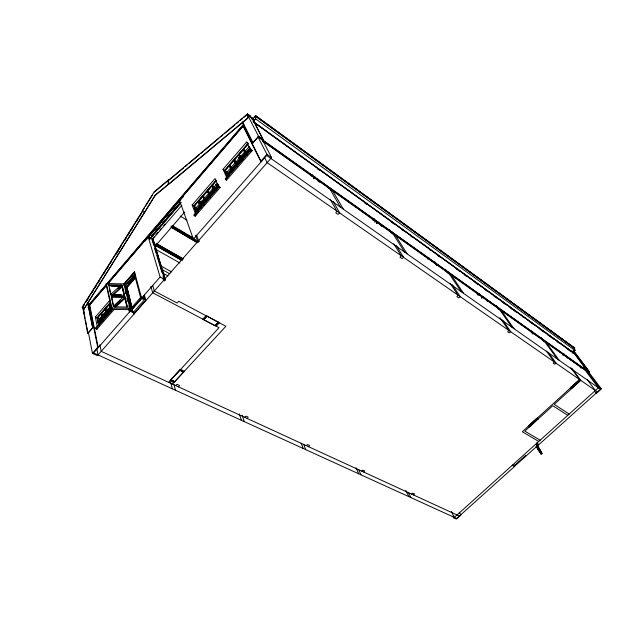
<?xml version="1.0" encoding="UTF-8"?>
<svg xmlns="http://www.w3.org/2000/svg" width="633" height="633" viewBox="0 0 633 633"><rect width="100%" height="100%" fill="white"/><g stroke="black" fill="none" stroke-linecap="round" stroke-linejoin="round"><path stroke-width="0.95" d="M168.291 180.405L168.323 184.614L247.812 118.157L247.661 114.185L243.887 117.35M168.323 184.14L168.457 179.883L154.128 191.918L142.219 210.9L144.403 212.648L155.132 195.17L168.489 184.243L168.615 180.128M106.328 283.513L106.17 284.81L111.756 309.442L129.781 309.64L129.963 308.334L123.87 283.893L106.328 283.513L111.922 308.129L111.756 309.442M108.765 284.779L113.837 306.863L127.462 307.029L122.042 285.064L108.765 284.779L108.647 285.728L120.848 285.981L120.974 285.04L110.933 294.203M113.315 306.079L111.408 296.299L124.867 296.521M124.226 295.405L122.24 285.871L112.207 295.057M123.657 297.455L123.791 296.497L113.639 306M127.106 307.1L125.073 297.352L114.945 306.878M178.617 386.945L179.463 385.426L177.105 384.342L175.476 385.497M247.305 418.532L248.16 417.123L246.063 416.158L244.504 417.242M144.506 207.766L82.124 307.321L83.793 309.347L144.672 212.221M145.535 206.121L152.743 194.624M82.876 306.641L84.442 304.141M85.487 302.471L142.947 210.773M83.991 305.32L82.947 306.989L85.123 318.304M86.08 301.981L88.177 298.649M91.832 292.81L93.399 290.31M94.966 287.809L96.532 285.301M98.099 282.801L99.674 280.3M103.852 273.63L104.896 271.961M106.985 268.629L108.029 266.96M110.118 263.621L111.163 261.959M115.871 254.45L117.96 251.111M119.004 249.449L121.093 246.11M124.756 240.271L126.323 237.771M127.89 235.27L129.456 232.77M131.023 230.27L132.59 227.769M136.775 221.091L137.82 219.429M139.909 216.09L140.953 214.421M116.488 253.667L118.054 251.166M83.793 309.347L155.299 195.273L247.653 118.039L247.495 113.924L154.286 192.163M88.137 307.242L90.195 304.149L88.232 307.29M308.667 446.748L309.521 445.442L307.638 444.572L306.158 445.592M363.809 472.107L364.671 470.889L362.97 470.105L361.554 471.071M413.642 495.022L414.496 493.882L412.961 493.17L411.592 494.08M243.84 123.918L89.118 304.457L97.711 347.359L92.434 353.38L97.427 355.651L271.62 157.601L262.078 139.236M242.819 125.556L89.19 304.797L89.704 305.043L106.415 285.554M106.534 285.095L89.633 304.71L98.25 347.604L97.711 347.359M107.618 283.726L242.518 126.371M107.697 284.059L242.661 126.655M145.068 240.69L182.834 196.57M182.969 196.942L182.652 196.206L182.969 196.942L145.163 241.023L144.949 240.295M252.061 117.944L263.273 139.901L252.061 117.944L247.313 114.502L258.557 136.269L263.423 139.735M151.39 236.188L153.946 233.205M155.227 231.718L157.783 228.735M159.065 227.247L161.621 224.264M162.903 222.776L165.458 219.793M166.74 218.306L176.971 206.382M178.253 204.894L180.176 202.655L166.756 218.409M151.422 236.267L154.017 233.245M155.259 231.805L157.854 228.774M159.089 227.334L161.692 224.304M162.918 222.871L165.529 219.833M149.586 238.815L180.927 202.236M251.958 119.764L255.574 115.554L574.345 347.746L574.986 350.484L572.264 353M149.689 239.147L180.991 202.544M254.482 117.129L255.597 115.831L574.772 348.308M149.752 239.187L180.492 203.407M255.756 116.409L255.597 115.831M164.453 280.751L163.757 280.379L164.564 279.462L152.237 238.942L154.151 236.71M156.066 234.487L157.981 232.256M159.896 230.032L161.17 228.545M163.725 225.577L164.999 224.09M253.516 121.148L255.597 118.727L255.574 115.554M255.613 118.846L253.24 121.607L572.802 352.217L574.764 350.405L574.155 347.802M181.774 205.29L152.395 239.456L150.306 238.269M152.244 240.374L153.067 239.416L165.348 279.881L164.477 280.878L163.607 280.411L163.037 278.52M155.686 245.596L184.686 212.015M97.268 326.493L95.338 317.07L109.857 300.271M124.052 283.837L134.576 271.802L123.522 284.597M195.36 213.55L192.171 205.021L215.046 178.553L218.86 187.613M226.994 178.253L223.061 169.28L246.601 142.029L247.97 142.987M111.78 307.646L102.348 318.518L101.114 313.09L110.482 302.257M200.257 205.685L213.994 189.702L212.015 184.907L214.081 189.758L200.257 205.685L198.303 200.756L216.13 180.302M229.304 164.928L243.499 148.668L245.731 153.281L231.504 169.676L229.304 164.928L231.504 169.676M229.383 164.984L224.715 170.38L227.666 177.074M243.499 148.668L247.653 143.873M110.49 302.677L97.245 317.988L98.629 324.697M130.896 309.49L124.986 285.847L135.13 274.121M216.241 180.476L194.014 206.152L196.626 213.099M248.089 143.667L224.881 170.483L227.469 176.346M101.541 313.121L102.752 317.695L101.541 313.121L105.133 308.967L106.17 312.647M105.576 308.461L106.803 313.019L105.576 308.461L109.295 304.156L110.553 308.698L109.295 304.156M135.193 274.366L125.294 285.799L126.584 286.472L135.24 276.471M200.368 204.728L198.817 200.708L202.758 196.159L204.586 200.313L202.758 196.159M203.248 195.597L205.076 199.751L203.248 195.597L207.331 190.873L209.183 195.011L207.331 190.873M209.681 194.442L207.822 190.304L211.794 185.714L213.677 189.837L211.794 185.714M229.85 164.849L231.844 168.892L229.85 164.849L233.909 160.165L235.927 164.184L233.909 160.165M234.408 159.587L236.433 163.607L234.408 159.587L238.617 154.721L240.667 158.725L238.617 154.721M239.116 154.143L241.173 158.139L239.116 154.143L243.207 149.42L245.287 153.392L243.207 149.42M98.503 322.751L97.506 317.956L101.027 313.612L102.04 318.383L98.503 322.751L111.693 307.606M199.458 206.382L195.961 210.417L194.331 206.081L198.216 201.294L200.044 205.717L198.382 201.397M217.902 185.129L214.35 189.227L212.593 184.978L216.122 180.903M225.221 170.396L229.383 165.577L231.259 169.731L227.065 174.573L225.055 170.285L227.065 174.573M249.647 148.541L245.984 152.759L244.014 148.676L248.247 143.778M101.802 313.248L105.387 309.102M105.83 308.587L109.556 304.283M200.614 204.886L199.071 200.867L203.011 196.317M203.494 195.755L207.584 191.031M209.357 193.651L208.075 190.47L212.047 185.88M230.096 165.023L234.155 160.331M234.653 159.753L238.863 154.895M239.361 154.31L243.452 149.586M130.311 302.59L126.521 286.227L132.004 307.994M128.372 284.082L134.56 276.945M128.673 283.964L130.62 281.725M133.207 278.734L134.505 277.238M132.115 307.63L126.869 286.828L135.43 276.945M99.563 318.66L100.853 317.173M102.135 315.685L104.714 312.71M106.004 311.222L108.583 308.239M126.632 287.414L134.37 278.488M100.449 322.925L99.658 319.159L111.004 306.071M127.114 287.485L135.525 277.776M197.971 211.865L196.357 207.6L217.293 183.451M228.79 175.61L227.2 172.018L249.434 146.365M87.599 302.519L92.608 327.728L87.71 333.385L82.67 307.084M263.273 139.901L258.573 136.554L252.82 142.884L258.557 136.269M87.765 302.598L92.782 327.815L88.003 333.33L86.745 326.755M111.954 306.657L102.222 318.035M213.804 189.409L200.083 205.219M195.961 210.417L199.878 205.606M214.35 189.227L218.33 184.338M226.899 174.463L231.092 169.62M245.984 152.759L250.09 147.726M102.206 318.344L111.574 307.543M213.717 189.354L200.202 205.535M231.314 169.225L245.438 152.941L231.449 169.525M231.417 169.62L245.651 153.218L243.42 148.613M98.851 325.212L98.471 323.376L102.19 319.087L102.752 321.002M102.633 318.573C112.017 309.505 101.153 316.856 103.029 320.409M107.214 315.582L106.819 313.762L110.561 309.442L111.147 311.341M196.665 212.617L196.04 210.955L200.123 206.247L200.922 208.012M201.247 207.339L200.606 205.685L204.712 200.962L205.527 202.71M205.203 200.392C215.734 190.454 203.256 198.651 205.852 202.046M209.808 195.083C220.403 185.097 207.846 193.35 210.472 196.721M218.591 184.963L214.437 189.75L218.757 185.073M227.168 175.08C238.063 164.809 224.992 173.664 227.872 176.686M232.596 171.258L231.876 169.66L236.093 164.794L236.995 166.495M237.335 165.799L236.6 164.216L240.841 159.326L241.584 160.901M242.099 160.315L241.347 158.741L245.604 153.835L246.53 155.52M246.87 154.816L246.118 153.249L250.391 148.328M102.364 319.174L98.471 323.376M110.735 309.529L106.819 313.762M196.831 212.72L196.206 211.058L200.289 206.35M204.878 201.065L200.606 205.685M236.259 164.904L231.876 169.66M237.502 165.909L236.766 164.327L241.007 159.437M245.77 153.954L241.347 158.741M247.036 154.935L246.277 153.368L249.948 149.143M114.312 309.221L96.904 329.239L95.852 328.741L95.694 327.973L111.867 309.355M218.781 186.229L193.896 214.888L194.149 215.584L195.17 216.209L220.078 187.558L218.781 186.229L220.078 187.558M250.874 149.277L225.245 178.791L225.53 179.463L226.543 180.12L252.195 150.614L250.874 149.277L252.195 150.614M572.73 351.37L587.527 371.27L260.242 138.5L259.483 136.586M95.852 328.741L112.682 309.363M194.149 215.584L219.065 186.901M225.53 179.463L251.198 149.918M141.23 296.727L129.156 310.51L129.543 312.061L141.642 298.262L134.489 271.763M243.602 126.497L261.239 161.716L260.733 161.368L266.92 154.302L257.924 136.839M150.195 238.103L148.233 236.987L160.109 277.048L93.605 352.905L456.67 518.467L514.431 466.576L512.184 465.358M196.594 235.191L198.596 240.769L197.757 241.719L193.358 239.132L266.683 155.504L600.495 389.255L538.667 444.801L536.46 443.511M131.134 310.431L141.895 298.167M131.799 311.84L132.716 310.803L131.395 310.138M132.416 312.148L133.065 311.404L132.455 311.096M133.381 312.314L133.856 314.229L133.207 312.544L145.266 298.816L142.037 297.146M133.595 314.095L145.685 300.351L145.266 298.816M206.041 315.638L202.766 319.23L216.13 326.256L219.39 322.711M203.691 319.61L206.959 316.017L218.44 322.213L215.188 325.758L203.731 319.736L206.959 316.017M215.141 325.631L218.401 322.086M170.704 379.84L174.708 381.81L170.704 379.84L179.677 370.091L183.673 372.101L179.677 370.091M168.655 382.356L219.018 327.672L216.193 326.185M171.551 380.235L173.687 381.224M180.524 370.495L182.652 371.5M174.676 381.683L183.641 371.975M172.469 384.112L225.886 326.264L178.696 301.245L177.105 303.017L154.31 290.982L152.727 285.451M115.491 307.203L124.946 298.301M114.193 306.325L120.278 300.62M563.03 355.382L564.478 354.045M574.004 353.317L253.279 121.702M112.801 295.358L122.114 286.82M117.983 288.608L120.848 285.981M573.577 350.753L589.671 372.069L587.084 370.424L589.465 372.117L573.909 351.521M528.278 426.318L522.312 431.746L538.762 441.438M537.346 418.073L570.278 388.116M579.179 380.093L570.657 387.451L571.884 388.338L580.152 380.821L579.108 380.093M537.29 418.777L536.784 418.65M579.551 380.346L579.06 380.204M537.828 419.117L529.9 426.5L528.65 425.677L536.649 418.389L537.9 419.228L536.729 418.5M452.904 516.132L453.798 517.881L599.008 387.246L601.35 388.891L596.326 393.402L594.308 390.854M512.469 465.508L513.426 464.646L515.302 465.666M536.737 443.678L535.763 444.556L537.599 445.632L542.085 453.568L541.073 454.17L536.254 446.526M514.629 465.302L525.73 455.317L526.395 455.697M514.336 466.529L538.58 444.754M169.201 180.017L183.538 167.99M185.042 166.724L187.305 164.825M188.816 163.559L199.379 154.697M200.89 153.431L203.153 151.532M204.657 150.266L218.994 138.239M220.498 136.973L222.769 135.074M224.272 133.808L234.835 124.946M236.346 123.68L238.609 121.781M240.113 120.515L242.376 118.616M244.101 125.215L241.846 127.098L244.196 125.279M311.191 176.061L312.757 174.874M313.62 178.364L315.194 177.177M313.778 178.482L315.353 177.287M372.196 219.596L373.818 218.464M373.035 220.189L374.657 219.065M373.177 220.292L374.799 219.16M374.823 221.922L376.437 220.806M374.878 222.033L376.5 220.909M376.651 223.22L378.265 222.104M376.706 223.33L378.328 222.207M427.599 259.016L429.245 257.955M477.242 294.432L478.928 293.419M477.314 294.527L478.999 293.514M477.994 295.01L479.672 293.997M478.105 295.089L479.79 294.076M481.618 297.945L483.303 296.932M481.681 298.048L483.375 297.035M537.599 445.632L536.57 446.241L541.073 454.17M111.922 308.129L129.963 308.334M113.766 294.725L120.863 294.851M113.75 294.812L120.856 294.938M111.123 295.041L124.559 295.271M111.289 297.249L122.707 297.439M111.44 286.132L120.919 286.33M453.798 517.881L456.417 519.076L460.903 515.048L459.249 512.295M459.36 516.045L101.217 351.347L99.864 344.724M173.964 382.617L169.992 380.781L180.468 369.411L184.425 371.286M95.694 327.973L96.746 328.472L96.904 329.239M84.205 313.517L83.58 309.83M97.506 317.956L98.329 322.664M95.338 317.07L99.658 319.159M101.114 313.09L97.071 317.908L98.455 324.618M106.36 313.533L105.133 308.967M111.186 309.007L111.424 310.74M129.963 310.922L133.207 312.544M129.543 312.061L128.744 309.149M143.208 298.847L143.818 299.164L144.482 298.412L143.731 295.643M145.685 300.351L144.403 294.82M141.626 298.467L142.947 299.148L143.865 298.096L143.367 296.252M124.986 285.847L123.696 285.182L134.101 273.139L140.573 297.486M126.268 286.52L126.869 286.828M204.388 318.85L206.144 316.919M215.837 324.879L217.586 322.972M202.829 319.159L152.711 292.794L150.883 286.338M160.109 277.048L164.564 279.462M162.895 273.132L168.014 275.925M161.399 269.183L169.968 273.883M160.497 265.749L171.741 271.937M154.974 248.943L180.009 263.035M156.786 244.37L158.503 245.343M161.083 246.807L162.8 247.78M164.517 248.753L166.242 249.726M167.959 250.7L170.538 252.163M172.255 253.137L177.414 256.056M179.131 257.03L180.848 258.003M155.75 243.99L182.407 259.087M155.22 244.829L181.893 259.91M155.307 245.287L181.109 259.87M154.088 244.694L182.32 260.654M150.298 238.443L150.148 237.755M156.359 243.61L183 258.715M156.699 243.911L183.348 259.016M175.325 227.864L177.026 228.861M179.582 230.365L181.283 231.369M182.984 232.374L184.686 233.379M187.241 234.883L192.353 237.889M171.772 225.918L195.621 239.962M198.533 242.178L199.435 241.149L198.58 240.643M190.984 238.206L192.685 239.211M171.242 226.756L197.662 242.281M172.16 227.753L196.863 242.265M170.807 227.033L197.361 242.732M172.358 225.577L193.144 237.905M540.147 440.196L524.812 431.12L552.775 405.698L567.793 415.327M529.378 426.974L528.191 426.262L537.259 418.017L538.43 418.745M180.199 216.059L187.012 220.237M194.331 206.081L195.795 210.314M192.171 205.021L196.357 207.6M200.883 202.283L204.237 204.372M198.303 200.756L193.848 206.049L196.452 212.997M200.55 202.9L203.905 204.989M199.901 203.43L203.256 205.519M199.577 203.335L201.262 204.38M201.025 200.977L204.372 203.066M200.89 201.579L204.245 203.668M200.566 201.484L203.921 203.573M213.994 187.803L216.486 189.402M213.661 188.428L216.154 190.027M212.166 188.444L215.489 190.573M569.209 414.053L554.215 404.4L580.706 380.314L571.987 368.501M212.593 184.978L214.183 189.117M213.661 187.012L216.984 189.14M216.312 184.709L218.796 186.324M215.481 184.322L218.796 186.458M223.061 169.28L227.2 172.018M571.338 388.836L570.191 388.061L579.567 379.531L570.847 367.702M239.591 157.182L242.85 159.405M238.886 157.752L242.146 159.975M238.53 157.688L241.79 159.904M239.915 155.821L243.175 158.052M239.931 156.533L243.191 158.764M597.481 391.962L267.166 162.657L264.507 157.419M244.014 148.676L245.826 152.648M266.92 154.302L271.62 157.601M260.392 138.334L587.646 371.167M262.529 140.597L582.645 368.145M569.526 358.966L579.504 366.056L581.078 368.153M262.244 140.787L585.224 370.258M253.145 121.868L574.392 353.594M317.687 169.011L319.293 170.166M364.212 202.544L366.618 204.277M391.487 222.207L393.892 223.94M401.915 229.724L403.522 230.879M410.738 236.077L412.344 237.24M429.19 249.378L430.788 250.533M438.012 255.74L439.619 256.895M456.464 269.041L459.669 271.351M464.226 274.746L466.632 276.479M474.908 282.334L478.121 284.652M484.538 289.273L487.742 291.591M493.36 295.635L496.573 297.945M501.929 301.917L505.395 304.307M510.752 308.279L512.35 309.434M513.418 310.091L516.623 312.401M522.241 316.453L523.839 317.608M529.196 321.572L530.802 322.727M531.063 322.814L532.67 323.969M539.886 329.168L543.897 332.064M547.648 334.865L553.527 339.003M557.269 341.804L559.944 343.624M567.959 349.408L571.172 351.719M247.495 113.924L250.787 116.456L247.661 114.185M253.485 119.21L247.883 115.293M248.104 115.341L253.485 119.352M255.455 118.727L574.986 350.484M255.685 116.179L574.511 348.261M255.59 116.29L574.653 348.411M82.353 307.48L83.967 309.426M572.849 351.26L587.202 370.313M587.661 370.732L601.35 388.891M571.868 350.975L572.802 352.217M572.588 352.146L573.577 353.459M585.05 368.699L599.008 387.246M582.953 367.235L598.399 387.792M587.408 379.816L595.376 390.506M566.393 356.189L567.959 358.294M546.247 342.564L559.248 360.375M544.404 341.25L557.396 359.077M543.154 339.874L544.277 341.424M543.043 339.976L544.166 341.527M541.302 337.99L544.119 341.86M541.255 338.149L543.51 341.25M541.144 338.259L542.837 340.578M548.265 352.391L556.13 363.255L554.65 364.252L553.258 363.287L554.271 361.965L546.414 351.093M530.786 330.655L531.91 332.206M530.628 330.924L532.97 334.097M530.019 330.489L531.696 332.816M501.304 310.637L514.012 328.701M499.263 309.181L511.955 327.253M497.673 307.147L499.318 309.497M498.108 308.042L499.208 309.608M496.209 305.905L497.862 308.255M496.193 306.095L498.393 309.228M496.082 306.206L497.182 307.773M502.555 319.974L510.784 331.779L509.241 332.831L507.69 331.755L508.726 330.347L499.951 317.742M485.179 298.206L487.363 301.348M451.361 275.149L463.625 293.411M447.776 271.652L461.322 291.805M448.188 272.562L449.248 274.136M446.241 270.346L448.362 273.511M445.608 269.69L447.721 272.847M445.49 269.808L447.072 272.182M452.342 284.771L460.286 296.719L458.664 297.842L456.931 296.64L457.975 295.12L450.055 283.165M434.871 261.991L437.094 265.251M434.642 262.252L436.73 265.417M434.515 262.371L435.567 263.961M536.982 442.277L538.667 444.801M537.615 446.479L540.804 451.448L537.892 446.305M538.406 447.824L542.085 453.568M395.522 235.476L407.138 253.865M391.811 231.733L393.378 234.218M392.966 233.664L404.55 252.053M392.215 232.691L393.259 234.352M390.49 231.251L391.534 232.912M389.327 229.724L391.416 233.039M396.353 245.691L403.68 257.425L401.979 258.62L400.032 257.275L401.093 255.621L393.781 243.887M379.966 223.409L381.897 226.638M379.499 223.544L380.528 225.206M536.214 446.257L539.514 451.574M332.681 190.834L343.395 209.222M329.706 188.033L331.146 190.509M329.793 188.784L340.459 207.165M327.625 186.545L328.582 188.199M327.498 186.688L328.456 188.341M333.061 201.334L339.81 213.084L338.014 214.373L335.806 212.846L336.875 211.042L330.157 199.3M318.067 179.867L319.483 182.359M317.109 179.186L318.534 181.679M316.508 178.506L317.457 180.16M537.583 446.4L539.371 449.557M536.831 446.843L539.791 452.049M259.34 136.752L260.242 138.5M451.226 511.369L454.336 517.398M242.843 122.826L252.986 143.003M242.241 121.829L252.82 142.884M242.676 125.271L260.733 161.368M246.601 142.029L251.325 151.611M245.604 153.835L246.364 155.409M408.325 492.284L410.88 497.585M405.856 490.456L408.831 496.644M236.093 164.794L236.829 166.384M229.383 165.577L231.259 169.731M231.369 170.237L232.089 171.836M358.666 469.623L360.968 474.821M356.023 467.716L358.705 473.793M226.25 179.456L226.543 180.12M209.317 195.652L209.982 197.29M303.626 444.311L305.739 449.636M301.126 443.155L303.231 448.496M204.712 200.962L205.361 202.607M200.123 206.247L200.756 207.909M195.732 214.571L195.993 215.26M194.917 215.513L195.17 216.209M195.455 235.357L197.757 241.719M179.574 200.447L193.358 239.132M242.123 415.256L244.298 421.625M239.329 413.966L241.497 420.344M153.067 239.416L165.348 279.881M152.221 240.247L153.669 245.082M154.784 248.729L156.224 253.556M156.77 255.321L161.913 272.396M163.029 276.043L163.907 278.995M163.187 278.496L163.757 280.379M173.988 384.682L175.539 390.268M573.917 350.484L574.653 353.174M170.601 382.316L172.39 388.828M130.786 304.481L131.498 307.314M125.231 285.554L131.158 309.197M125.097 290.824L125.809 293.688M126.972 298.349L127.692 301.261M128.871 305.984L129.812 309.766M122.106 287.303L123.981 294.946M124.923 298.776L126.806 306.419M109.295 288.561L110.593 294.218M110.561 309.442L110.973 311.254M101.201 313.691L102.214 318.47M102.19 319.087L102.578 320.923M96.722 348.237L98.052 354.931M88.375 332.309L92.434 353.38M85.479 320.179L86.381 324.879M113.798 294.464L113.742 294.899L120.84 295.018L120.903 294.59L113.798 294.464M110.997 308.184L109.746 303.642L110.997 308.184"/></g></svg>
